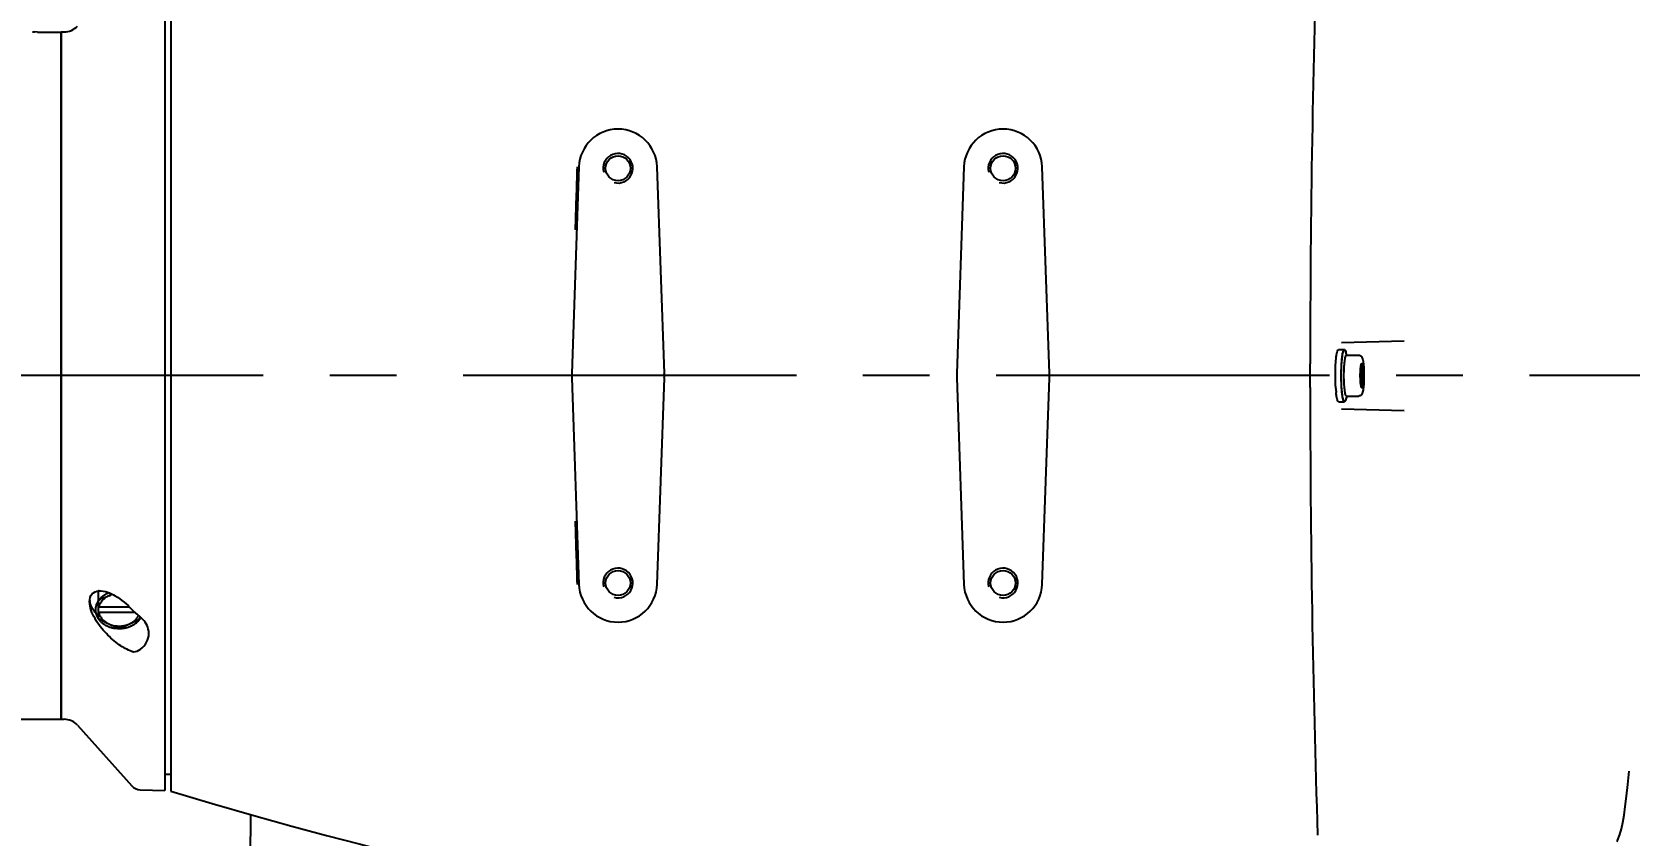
# Model space of a CAD drawing. Header units: millimetres. Extents: x 5828 to 6704, y 123 to 421.
# Drawn here: x 6612.11 to 6621.1, y 222.83 to 227.34 of the extents above; entities that cross this region are included whole.
import ezdxf

# ---------------------------------------------------------------- set-up
doc = ezdxf.new("R2010")
doc.units = ezdxf.units.MM
doc.linetypes.add('BANKLINE1', pattern=[5.5, 4, -1.5])
doc.linetypes.add('CENTER', pattern=[0.6, 0.375, -0.075, 0.075, -0.075])
doc.layers.add('00_COMPONENTS', color=7, linetype='BANKLINE1')
doc.layers.add('外形图', color=7, linetype='Continuous')
doc.styles.add('微软雅黑', font='msyh.ttc', dxfattribs={"height": 2.1})
doc.dimstyles.new('尺寸标注_1_20比例', dxfattribs={"dimtxt": 2.1, "dimasz": 1.7, "dimexe": 0.5, "dimexo": 0.4, "dimgap": 0.5, "dimtad": 1, "dimdec": 1, "dimlfac": 20, "dimdsep": 46, "dimtxsty": '微软雅黑', "dimcen": 0.09, "dimadec": 0, "dimazin": 0, "dimtp": 0.01, "dimtm": 0.01, "dimtfac": 1, "dimtdec": 1, "dimtofl": 0, "dimtmove": 0, "dimatfit": 3, "dimfxl": 1, "dimtolj": 1, "dimarcsym": 0})

# ---------------------------------------------------------------- blocks, each defined once
blk = doc.blocks.new('*D1343')
at = {"layer": '00_COMPONENTS', "color": 0, "linetype": 'ByBlock', "lineweight": -2, "ltscale": 20}
for p, q in [((6653.3579, 230.9586), (6652.3016, 230.7777)), ((6587.1377, 225.4111), (6589.1561, 225.4111))]:
    blk.add_line(p, q, dxfattribs=at)
blk.add_arc((6620.9569, 225.4111), 32.3008, 12.73149, 176.98416, dxfattribs=at)
at = {"layer": '00_COMPONENTS', "color": 0}
for points in [[(6652.1856, 232.4744), (6652.7414, 232.5847), (6652.7944, 230.8621)], [(6588.4176, 227.1179), (6588.9841, 227.103), (6588.6561, 225.4111)]]:
    blk.add_solid(points, dxfattribs=at)
at = {"layer": 'Defpoints', "color": 0}
for p in [(6633.8487, 255.0277), (6653.7522, 231.0261), (6586.7377, 225.4111), (6620.9569, 225.4111)]:
    blk.add_point(p, dxfattribs=at)
at = {"layer": '00_COMPONENTS', "color": 0, "insert": (6618.0869, 259.1808), "char_height": 2.1, "attachment_point": 5, "rotation": 4.85782, "style": '微软雅黑'}
blk.add_mtext('\\A1;-170°', dxfattribs=at)
blk = doc.blocks.new('*D1344')
at = {"layer": '00_COMPONENTS', "color": 0, "linetype": 'ByBlock', "lineweight": -2, "ltscale": 20}
for p, q in [((6589.207, 225.4111), (6588.1213, 225.4111)), ((6653.3579, 219.8635), (6652.3359, 220.0385))]:
    blk.add_line(p, q, dxfattribs=at)
blk.add_arc((6620.9569, 225.4111), 32.3356, 183.01259, 347.27176, dxfattribs=at)
at = {"layer": '00_COMPONENTS', "color": 0}
for points in [[(6588.9492, 223.7191), (6588.3827, 223.7042), (6588.6213, 225.4111)], [(6652.7758, 218.2315), (6652.22, 218.3418), (6652.8288, 219.9541)]]:
    blk.add_solid(points, dxfattribs=at)
at = {"layer": 'Defpoints', "color": 0}
for p in [(6589.607, 225.4111), (6620.9569, 225.4111), (6653.7522, 219.796), (6603.2329, 198.3657)]:
    blk.add_point(p, dxfattribs=at)
at = {"layer": '00_COMPONENTS', "color": 0, "insert": (6618.3533, 194.7765), "char_height": 2.1, "attachment_point": 5, "rotation": 355.14218, "style": '微软雅黑'}
blk.add_mtext('\\A1;+170°', dxfattribs=at)

msp = doc.modelspace()

# ---------------------------------------------------------------- linework, layer by layer
at = {"layer": '00_COMPONENTS', "linetype": 'CENTER', "ltscale": 5}
msp.add_line((6670.4113, 225.4111), (6571.5025, 225.4111), dxfattribs=at)
at = {"layer": '外形图', "linetype": 'Continuous'}
for p, q in [((6612.8578, 227.7434), (6612.8578, 223.0777)), ((6612.8912, 227.7494), (6612.8912, 223.0727)), ((6612.1136, 227.3443), (6612.1123, 227.3443)), ((6612.1123, 227.3443), (6612.1164, 227.3443)), ((6612.1412, 227.3441), (6612.1241, 227.3442)), ((6612.1412, 227.3441), (6612.2745, 227.3441)), ((6612.2745, 227.3444), (6612.2912, 227.3444)), ((6612.2745, 223.4777), (6612.2745, 227.3444)), ((6612.2745, 227.3441), (6612.2745, 223.4777)), ((6615.1878, 226.5854), (6615.1472, 225.4227)), ((6615.6685, 225.4227), (6615.6279, 226.5854)), ((6617.3545, 226.5854), (6617.3139, 225.4227)), ((6617.8351, 225.4227), (6617.7945, 226.5854)), ((6619.4785, 225.5981), (6619.8307, 225.6074)), ((6619.4624, 225.5577), (6619.4955, 225.5577)), ((6619.5094, 225.5261), (6619.5038, 225.5427)), ((6619.5069, 225.5261), (6619.5765, 225.5261)), ((6615.1472, 225.3994), (6615.1878, 224.2367)), ((6615.6279, 224.2367), (6615.6685, 225.3994)), ((6617.3139, 225.3994), (6617.3545, 224.2367)), ((6617.7945, 224.2367), (6617.8351, 225.3994)), ((6619.3023, 225.4111), (6619.3023, 225.4779)), ((6619.3023, 225.3442), (6619.3023, 225.4111)), ((6619.595, 225.4404), (6619.5854, 225.4404)), ((6619.595, 225.3817), (6619.5854, 225.3817)), ((6619.4624, 225.2644), (6619.4955, 225.2644)), ((6619.4785, 225.224), (6619.8307, 225.2147)), ((6619.5094, 225.2961), (6619.5038, 225.2794)), ((6619.5069, 225.2961), (6619.5765, 225.2961)), ((6612.4845, 224.1461), (6612.4841, 224.1456)), ((6612.4845, 224.198), (6612.4881, 224.1996)), ((6612.4845, 224.0437), (6612.4845, 224.198)), ((6612.4845, 224.1093), (6612.4862, 224.1091)), ((6612.6591, 224.1089), (6612.4845, 224.1089)), ((6612.4862, 224.0777), (6612.4845, 224.078)), ((6612.6913, 224.0777), (6612.4862, 224.0777)), ((6612.7178, 224.0558), (6612.7178, 224.0437)), ((6612.7231, 224.0485), (6612.724, 224.0501)), ((6611.9795, 223.4777), (6612.2745, 223.4777)), ((6612.2745, 223.4777), (6612.2912, 223.4777)), ((6612.3656, 223.4445), (6612.672, 223.1034)), ((6612.8578, 223.1694), (6612.8912, 223.1694)), ((6612.7198, 223.0813), (6612.8578, 223.0777))]:
    msp.add_line(p, q, dxfattribs=at)
for points in [[(6621.0288, 222.7896), (6621.0316, 222.7953), (6621.0449, 222.829), (6621.0537, 222.861), (6621.0612, 222.8967), (6621.0685, 222.9385), (6621.0757, 222.9878), (6621.083, 223.0452), (6621.0904, 223.1112), (6621.098, 223.1861)], [(6612.8912, 223.0727), (6613.1242, 223.0035), (6613.3584, 222.9363), (6613.5716, 222.8771), (6613.768, 222.8242), (6613.9516, 222.7761), (6614.1229, 222.7322)], [(6613.3404, 222.9415), (6613.3398, 222.8602), (6613.3359, 222.6961), (6613.3301, 222.5462), (6613.3251, 222.4093), (6613.3245, 222.3605)]]:
    msp.add_lwpolyline(points, dxfattribs=at)
for centre in [(6615.4078, 226.5777), (6617.5745, 226.5777), (6615.4078, 224.2444), (6617.5745, 224.2444)]:
    msp.add_circle(centre, 0.07, dxfattribs=at)
for centre, radius, start, end in [((6697.8448, 225.4178), 78.5425, 178.119058, 179.956131), ((6612.2912, 227.4444), 0.1, 270, 318.06596), ((6612.1612, 231.5244), 4.1804, 269.34692, 269.49148), ((6615.4078, 226.5777), 0.2202, 2, 178), ((6617.5745, 226.5777), 0.2202, 2, 178), ((6615.4078, 226.5777), 0.0833, 255, 195), ((6617.5745, 226.5777), 0.0833, 255, 195), ((6696.5162, 225.382), 77.2139, 180.028062, 181.896749), ((6620.0833, 225.3823), 0.6382, 184.0028, 185.89006), ((6615.4078, 224.2444), 0.0833, 255, 195), ((6617.5745, 224.2444), 0.0833, 255, 195), ((6615.4078, 224.2444), 0.2202, 182, 358), ((6617.5745, 224.2444), 0.2202, 182, 358), ((6612.5377, 224.1558), 0.1032, 183.95433, 189.09106), ((6612.4927, 224.1232), 0.0769, 96.10542, 96.50255), ((6612.1803, 225.0045), 0.9078, 289.57675, 290.31037), ((6612.493, 224.1203), 0.0798, 93.66225, 96.09293), ((6612.2468, 224.8273), 0.7187, 294.3285, 295.97636), ((6612.5766, 224.1826), 0.1513, 228.43633, 232.09695), ((6613.0171, 225.0155), 1.1082, 241.27332, 241.91559), ((6612.1852, 225.0155), 1.1082, 298.08441, 298.72668), ((6612.2912, 223.3777), 0.1, 41.93404, 90), ((6612.7216, 223.148), 0.0667, 221.93404, 268.5)]:
    msp.add_arc(centre, radius, start, end, dxfattribs=at)
for centre, major_axis in [((6615.4805, 225.4111), (0.3334, 0)), ((6615.3352, 225.4111), (-0.3334, 0)), ((6617.6471, 225.4111), (0.3334, 0)), ((6617.5019, 225.4111), (-0.3334, 0))]:
    msp.add_ellipse(centre, major_axis=major_axis, ratio=0.999657, start_param=3.106698, end_param=3.176487, dxfattribs=at)
for points in [[(6615.1775, 226.5858), (6615.174, 226.4673), (6615.1703, 226.3488), (6615.1666, 226.2303)], [(6619.5024, 225.5464), (6619.5029, 225.5452), (6619.5034, 225.5439), (6619.5038, 225.5427)], [(6619.595, 225.4404), (6619.5929, 225.4308), (6619.5915, 225.4209), (6619.5915, 225.4111)], [(6619.5915, 225.4111), (6619.5915, 225.4012), (6619.5929, 225.3913), (6619.595, 225.3817)], [(6619.5038, 225.2794), (6619.5034, 225.2782), (6619.5029, 225.2769), (6619.5024, 225.2757)], [(6615.1666, 224.5918), (6615.1703, 224.4733), (6615.174, 224.3548), (6615.1775, 224.2363)], [(6612.7198, 224.0542), (6612.7037, 224.0678), (6612.6863, 224.0802), (6612.672, 224.0957)]]:
    msp.add_open_spline(points, degree=3, dxfattribs=at)
for points, knots in [([(6619.4443, 225.4111), (6619.4443, 225.4174), (6619.4445, 225.4419), (6619.4454, 225.4664), (6619.4467, 225.4844)], [0, 0, 0, 0, 0.260852, 1, 1, 1, 1]), ([(6619.4467, 225.4844), (6619.4468, 225.4862), (6619.4474, 225.4932), (6619.448, 225.5002), (6619.4485, 225.5053)], [0, 0, 0, 0, 0.260975, 1, 1, 1, 1]), ([(6619.4485, 225.5053), (6619.4493, 225.5127), (6619.4508, 225.5256), (6619.4542, 225.5423), (6619.4569, 225.5523), (6619.4607, 225.5577), (6619.4624, 225.5577)], [0, 0, 0, 0, 0.402354, 0.707862, 0.905268, 1, 1, 1, 1]), ([(6619.4774, 225.4111), (6619.4774, 225.4298), (6619.4781, 225.4644), (6619.4812, 225.5052), (6619.4849, 225.5315), (6619.488, 225.5452), (6619.4906, 225.5535), (6619.494, 225.5577), (6619.4955, 225.5577)], [0, 0, 0, 0, 0.374841, 0.693606, 0.816758, 0.909636, 0.969808, 1, 1, 1, 1]), ([(6619.4777, 225.4111), (6619.4777, 225.4211), (6619.478, 225.4408), (6619.4791, 225.4693), (6619.4809, 225.4951), (6619.4833, 225.5172), (6619.4859, 225.5329), (6619.4882, 225.5427), (6619.4899, 225.548), (6619.4917, 225.5518), (6619.4935, 225.5543), (6619.4959, 225.5552), (6619.4971, 225.5543), (6619.4976, 225.5538)], [0, 0, 0, 0, 0.202165, 0.395432, 0.571369, 0.722328, 0.841928, 0.888465, 0.925646, 0.953442, 0.972492, 0.985594, 1, 1, 1, 1]), ([(6619.4927, 225.4111), (6619.4927, 225.4256), (6619.4933, 225.4525), (6619.4957, 225.4842), (6619.4985, 225.5048), (6619.5009, 225.5157), (6619.503, 225.5224), (6619.5054, 225.5259), (6619.5067, 225.526)], [0, 0, 0, 0, 0.371726, 0.688995, 0.812396, 0.906292, 0.96818, 1, 1, 1, 1]), ([(6619.4955, 225.5577), (6619.4958, 225.5577), (6619.4974, 225.5573), (6619.4984, 225.5559), (6619.4991, 225.5547)], [0, 0, 0, 0, 0.193223, 1, 1, 1, 1]), ([(6619.4976, 225.5538), (6619.4982, 225.5532), (6619.5001, 225.551), (6619.5015, 225.5484), (6619.5024, 225.5464)], [0, 0, 0, 0, 0.264205, 1, 1, 1, 1]), ([(6619.4991, 225.5547), (6619.4994, 225.5542), (6619.5008, 225.5517), (6619.5017, 225.5489), (6619.5024, 225.5467)], [0, 0, 0, 0, 0.20171, 1, 1, 1, 1]), ([(6619.5765, 225.5261), (6619.5794, 225.5261), (6619.5847, 225.5247), (6619.592, 225.519), (6619.5965, 225.51), (6619.5993, 225.4986), (6619.6014, 225.4854), (6619.6031, 225.4695), (6619.6049, 225.4445), (6619.6053, 225.4247), (6619.6053, 225.4111)], [0, 0, 0, 0, 0.067223, 0.125972, 0.213062, 0.299204, 0.404629, 0.531503, 0.676703, 1, 1, 1, 1]), ([(6619.4467, 225.3377), (6619.4463, 225.3435), (6619.4448, 225.3679), (6619.4443, 225.3923), (6619.4443, 225.4111)], [0, 0, 0, 0, 0.234918, 1, 1, 1, 1]), ([(6619.4955, 225.2644), (6619.494, 225.2644), (6619.4906, 225.2686), (6619.488, 225.2769), (6619.4849, 225.2906), (6619.4812, 225.317), (6619.4781, 225.3577), (6619.4774, 225.3923), (6619.4774, 225.4111)], [0, 0, 0, 0, 0.030192, 0.090364, 0.183242, 0.306394, 0.625159, 1, 1, 1, 1]), ([(6619.4976, 225.2683), (6619.4971, 225.2678), (6619.4959, 225.2669), (6619.4935, 225.2678), (6619.4917, 225.2703), (6619.4899, 225.2741), (6619.4882, 225.2794), (6619.4859, 225.2893), (6619.4833, 225.3049), (6619.4809, 225.327), (6619.4791, 225.3528), (6619.478, 225.3813), (6619.4777, 225.401), (6619.4777, 225.4111)], [0, 0, 0, 0, 0.014406, 0.027508, 0.046558, 0.074354, 0.111535, 0.158072, 0.277672, 0.428631, 0.604568, 0.797835, 1, 1, 1, 1]), ([(6619.5067, 225.2961), (6619.5054, 225.2962), (6619.503, 225.2998), (6619.5009, 225.3064), (6619.4985, 225.3173), (6619.4957, 225.3379), (6619.4933, 225.3696), (6619.4927, 225.3965), (6619.4927, 225.4111)], [0, 0, 0, 0, 0.03182, 0.093708, 0.187604, 0.311005, 0.628274, 1, 1, 1, 1]), ([(6619.6053, 225.4111), (6619.6053, 225.3974), (6619.6049, 225.3776), (6619.6031, 225.3526), (6619.6014, 225.3367), (6619.5993, 225.3235), (6619.5965, 225.3121), (6619.592, 225.3031), (6619.5847, 225.2974), (6619.5794, 225.2961), (6619.5765, 225.2961)], [0, 0, 0, 0, 0.323316, 0.468522, 0.59539, 0.700817, 0.786966, 0.874059, 0.932775, 1, 1, 1, 1]), ([(6619.5846, 225.4111), (6619.5846, 225.4223), (6619.5852, 225.442), (6619.587, 225.4616), (6619.5887, 225.4698)], [0, 0, 0, 0, 0.573424, 1, 1, 1, 1]), ([(6619.5887, 225.3523), (6619.587, 225.3605), (6619.5852, 225.3801), (6619.5846, 225.3998), (6619.5846, 225.4111)], [0, 0, 0, 0, 0.42648, 1, 1, 1, 1]), ([(6619.5888, 225.4698), (6619.5877, 225.465), (6619.5871, 225.4543), (6619.5921, 225.4449), (6619.595, 225.4404)], [0, 0, 0, 0, 0.47685, 1, 1, 1, 1]), ([(6619.5887, 225.4698), (6619.5889, 225.4705), (6619.5894, 225.4729), (6619.59, 225.4752), (6619.5907, 225.4767)], [0, 0, 0, 0, 0.300034, 1, 1, 1, 1]), ([(6619.5907, 225.4767), (6619.5911, 225.4777), (6619.5917, 225.4795), (6619.5938, 225.4794), (6619.5948, 225.4781), (6619.5957, 225.4762), (6619.5966, 225.4734), (6619.5974, 225.4699), (6619.5985, 225.4636), (6619.5997, 225.4541), (6619.6007, 225.4411), (6619.6014, 225.4265), (6619.6015, 225.4163), (6619.6015, 225.4111)], [0, 0, 0, 0, 0.044133, 0.057453, 0.07614, 0.104701, 0.144109, 0.194308, 0.254868, 0.404107, 0.584473, 0.786621, 1, 1, 1, 1]), ([(6619.6015, 225.4111), (6619.6015, 225.4058), (6619.6014, 225.3956), (6619.6007, 225.381), (6619.5997, 225.368), (6619.5985, 225.3585), (6619.5974, 225.3522), (6619.5966, 225.3487), (6619.5957, 225.3459), (6619.5948, 225.344), (6619.5938, 225.3427), (6619.5917, 225.3426), (6619.5911, 225.3444), (6619.5907, 225.3454)], [0, 0, 0, 0, 0.213376, 0.415521, 0.595886, 0.745127, 0.805689, 0.855889, 0.895298, 0.923859, 0.942547, 0.955867, 1, 1, 1, 1]), ([(6619.4624, 225.2644), (6619.4607, 225.2644), (6619.4569, 225.2698), (6619.4542, 225.2798), (6619.4508, 225.2965), (6619.4493, 225.3094), (6619.4485, 225.3168)], [0, 0, 0, 0, 0.094732, 0.292138, 0.597646, 1, 1, 1, 1]), ([(6619.595, 225.3817), (6619.5921, 225.3772), (6619.5871, 225.3678), (6619.5877, 225.3571), (6619.5888, 225.3524)], [0, 0, 0, 0, 0.523153, 1, 1, 1, 1]), ([(6619.5907, 225.3454), (6619.5905, 225.3458), (6619.5897, 225.3481), (6619.5891, 225.3504), (6619.5887, 225.3523)], [0, 0, 0, 0, 0.199857, 1, 1, 1, 1]), ([(6619.4991, 225.2674), (6619.4988, 225.2669), (6619.498, 225.2656), (6619.4965, 225.2644), (6619.4955, 225.2644)], [0, 0, 0, 0, 0.330244, 1, 1, 1, 1]), ([(6619.5024, 225.2757), (6619.5015, 225.2737), (6619.5001, 225.2711), (6619.4982, 225.2689), (6619.4976, 225.2683)], [0, 0, 0, 0, 0.735793, 1, 1, 1, 1]), ([(6619.5024, 225.2754), (6619.5021, 225.2746), (6619.5012, 225.2718), (6619.5002, 225.2691), (6619.4991, 225.2674)], [0, 0, 0, 0, 0.299142, 1, 1, 1, 1]), ([(6612.4345, 224.1391), (6612.4345, 224.1545), (6612.4419, 224.1859), (6612.4712, 224.1982), (6612.484, 224.1997)], [0, 0, 0, 0, 0.543817, 1, 1, 1, 1]), ([(6612.672, 223.8595), (6612.6467, 223.8683), (6612.5952, 223.8977), (6612.5241, 223.9598), (6612.4627, 224.039), (6612.4345, 224.1058), (6612.4345, 224.1391)], [0, 0, 0, 0, 0.210561, 0.459926, 0.737828, 1, 1, 1, 1]), ([(6612.4762, 224.0694), (6612.4708, 224.0741), (6612.4517, 224.0936), (6612.439, 224.1197), (6612.4358, 224.1395)], [0, 0, 0, 0, 0.26437, 1, 1, 1, 1]), ([(6612.4841, 224.1456), (6612.4818, 224.1414), (6612.4788, 224.1363), (6612.4754, 224.13), (6612.4729, 224.126), (6612.4715, 224.1203), (6612.4697, 224.1136), (6612.4682, 224.108), (6612.467, 224.1035), (6612.4673, 224.0989), (6612.4671, 224.0931), (6612.4673, 224.0874), (6612.467, 224.0828), (6612.4683, 224.0783), (6612.4698, 224.0727), (6612.4717, 224.066), (6612.4731, 224.0603), (6612.4757, 224.0562), (6612.4781, 224.052), (6612.4804, 224.0478), (6612.4829, 224.0436), (6612.4845, 224.0403), (6612.4873, 224.0377), (6612.4906, 224.034), (6612.494, 224.0304), (6612.4974, 224.0268), (6612.5007, 224.023), (6612.5062, 224.0193), (6612.5127, 224.0146), (6612.5182, 224.0108), (6612.5225, 224.0077), (6612.5278, 224.0056), (6612.534, 224.0026), (6612.5405, 223.9999), (6612.5454, 223.9973), (6612.551, 223.9959), (6612.558, 223.9941), (6612.5664, 223.992), (6612.5733, 223.9901), (6612.5792, 223.9898), (6612.588, 223.989), (6612.5953, 223.9885), (6612.6012, 223.988)], [0, 0, 0, 0, 0.0625, 0.078125, 0.09375, 0.125, 0.15625, 0.1875, 0.203125, 0.21875, 0.25, 0.28125, 0.296875, 0.3125, 0.34375, 0.375, 0.40625, 0.421875, 0.4375, 0.46875, 0.484375, 0.5, 0.515625, 0.53125, 0.5625, 0.578125, 0.59375, 0.625, 0.65625, 0.6875, 0.703125, 0.71875, 0.75, 0.78125, 0.796875, 0.8125, 0.84375, 0.875, 0.90625, 0.921875, 0.9375, 1, 1, 1, 1]), ([(6612.5441, 224.1889), (6612.541, 224.1876), (6612.5349, 224.1852), (6612.5234, 224.1795), (6612.5097, 224.1715), (6612.4983, 224.1616), (6612.4901, 224.1531), (6612.4864, 224.1484), (6612.4845, 224.1461)], [0, 0, 0, 0, 0.125, 0.25, 0.5, 0.75, 0.875, 1, 1, 1, 1]), ([(6612.5054, 224.1456), (6612.5007, 224.1403), (6612.4926, 224.1288), (6612.4877, 224.1157), (6612.4862, 224.1091)], [0, 0, 0, 0, 0.510986, 1, 1, 1, 1]), ([(6612.4879, 224.2), (6612.5195, 224.202), (6612.5905, 224.1718), (6612.6447, 224.1252), (6612.672, 224.0957)], [0, 0, 0, 0, 0.44075, 1, 1, 1, 1]), ([(6612.5428, 224.1725), (6612.5389, 224.1707), (6612.5233, 224.1638), (6612.5074, 224.1575), (6612.4954, 224.1531)], [0, 0, 0, 0, 0.253386, 1, 1, 1, 1]), ([(6612.5428, 224.1725), (6612.5392, 224.1708), (6612.5254, 224.1638), (6612.513, 224.1541), (6612.5054, 224.1456)], [0, 0, 0, 0, 0.260071, 1, 1, 1, 1]), ([(6612.5643, 224.18), (6612.5624, 224.1795), (6612.5551, 224.1775), (6612.548, 224.1748), (6612.5428, 224.1725)], [0, 0, 0, 0, 0.252948, 1, 1, 1, 1]), ([(6612.4862, 224.0777), (6612.4877, 224.0711), (6612.4926, 224.058), (6612.5007, 224.0465), (6612.5054, 224.0412)], [0, 0, 0, 0, 0.489014, 1, 1, 1, 1]), ([(6612.6012, 223.988), (6612.6043, 223.9882), (6612.6105, 223.9886), (6612.6182, 223.9893), (6612.6244, 223.9895), (6612.6305, 223.9907), (6612.6381, 223.9925), (6612.6458, 223.9941), (6612.6518, 223.9957), (6612.6574, 223.9981), (6612.6631, 224.0002), (6612.6687, 224.0026), (6612.6731, 224.004), (6612.6767, 224.0065), (6612.6818, 224.0094), (6612.6867, 224.0126), (6612.6919, 224.0155), (6612.6963, 224.019), (6612.7014, 224.0237), (6612.7068, 224.0283), (6612.7108, 224.0321), (6612.7139, 224.0366), (6612.7181, 224.042), (6612.7214, 224.0463), (6612.7231, 224.0485)], [0, 0, 0, 0, 0.0625, 0.125, 0.15625, 0.1875, 0.25, 0.3125, 0.34375, 0.375, 0.4375, 0.46875, 0.5, 0.53125, 0.5625, 0.625, 0.65625, 0.6875, 0.75, 0.8125, 0.84375, 0.875, 0.9375, 1, 1, 1, 1]), ([(6612.6969, 224.0412), (6612.6983, 224.0428), (6612.7036, 224.0492), (6612.708, 224.0563), (6612.7106, 224.0618)], [0, 0, 0, 0, 0.255821, 1, 1, 1, 1]), ([(6612.7678, 223.96), (6612.7678, 223.9685), (6612.7634, 224.0045), (6612.7408, 224.0366), (6612.7198, 224.0542)], [0, 0, 0, 0, 0.237866, 1, 1, 1, 1]), ([(6612.4954, 224.0378), (6612.4994, 224.0357), (6612.515, 224.0275), (6612.5308, 224.0198), (6612.5428, 224.0143)], [0, 0, 0, 0, 0.252332, 1, 1, 1, 1]), ([(6612.5054, 224.0412), (6612.5079, 224.0384), (6612.5188, 224.0275), (6612.5322, 224.0191), (6612.5428, 224.0143)], [0, 0, 0, 0, 0.240975, 1, 1, 1, 1]), ([(6612.5428, 224.0143), (6612.5477, 224.0121), (6612.5669, 224.0037), (6612.5864, 223.9962), (6612.6012, 223.991)], [0, 0, 0, 0, 0.254121, 1, 1, 1, 1]), ([(6612.5428, 224.0143), (6612.5473, 224.0123), (6612.5659, 224.0051), (6612.5861, 224.0021), (6612.6012, 224.0021)], [0, 0, 0, 0, 0.245107, 1, 1, 1, 1]), ([(6612.6012, 223.991), (6612.606, 223.9927), (6612.6257, 223.9999), (6612.6451, 224.0078), (6612.6595, 224.0143)], [0, 0, 0, 0, 0.246076, 1, 1, 1, 1]), ([(6612.6012, 224.0021), (6612.6062, 224.0021), (6612.6262, 224.0031), (6612.646, 224.0082), (6612.6595, 224.0143)], [0, 0, 0, 0, 0.254778, 1, 1, 1, 1]), ([(6612.6595, 224.0143), (6612.6632, 224.016), (6612.6769, 224.023), (6612.6893, 224.0327), (6612.6969, 224.0412)], [0, 0, 0, 0, 0.260071, 1, 1, 1, 1]), ([(6612.6595, 224.0143), (6612.6635, 224.0161), (6612.6795, 224.0235), (6612.6952, 224.0315), (6612.7069, 224.0378)], [0, 0, 0, 0, 0.247444, 1, 1, 1, 1]), ([(6612.7198, 223.871), (6612.7342, 223.8817), (6612.7587, 223.908), (6612.7678, 223.9432), (6612.7678, 223.96)], [0, 0, 0, 0, 0.515825, 1, 1, 1, 1]), ([(6612.672, 223.8595), (6612.6756, 223.8583), (6612.6925, 223.8556), (6612.7094, 223.8632), (6612.7198, 223.871)], [0, 0, 0, 0, 0.22495, 1, 1, 1, 1])]:
    msp.add_open_spline(points, degree=3, knots=knots, dxfattribs=at)

# ---------------------------------------------------------------- dimensions: what is measured, and where the dimension line sits
at = {"layer": '00_COMPONENTS', "linetype": 'ByBlock', "ltscale": 20}
for base, p1, p2, text, picture, middle in [((6633.8487, 255.0277), (6586.7377, 225.4111), (6653.7522, 231.0261), '\\A1;-170°', '*D1343', (6618.0869, 259.1808)), ((6603.2329, 198.3657), (6589.607, 225.4111), (6653.7522, 219.796), '\\A1;+170°', '*D1344', (6618.3533, 194.7765))]:
    dim = msp.add_angular_dim_3p(base=base, center=(6620.9569, 225.4111), p1=p1, p2=p2, text=text, dimstyle='尺寸标注_1_20比例', dxfattribs=at)
    dim.commit()
    dim.dimension.update_dxf_attribs({"geometry": picture, "text_midpoint": middle})

doc.saveas('drawing.dxf')
